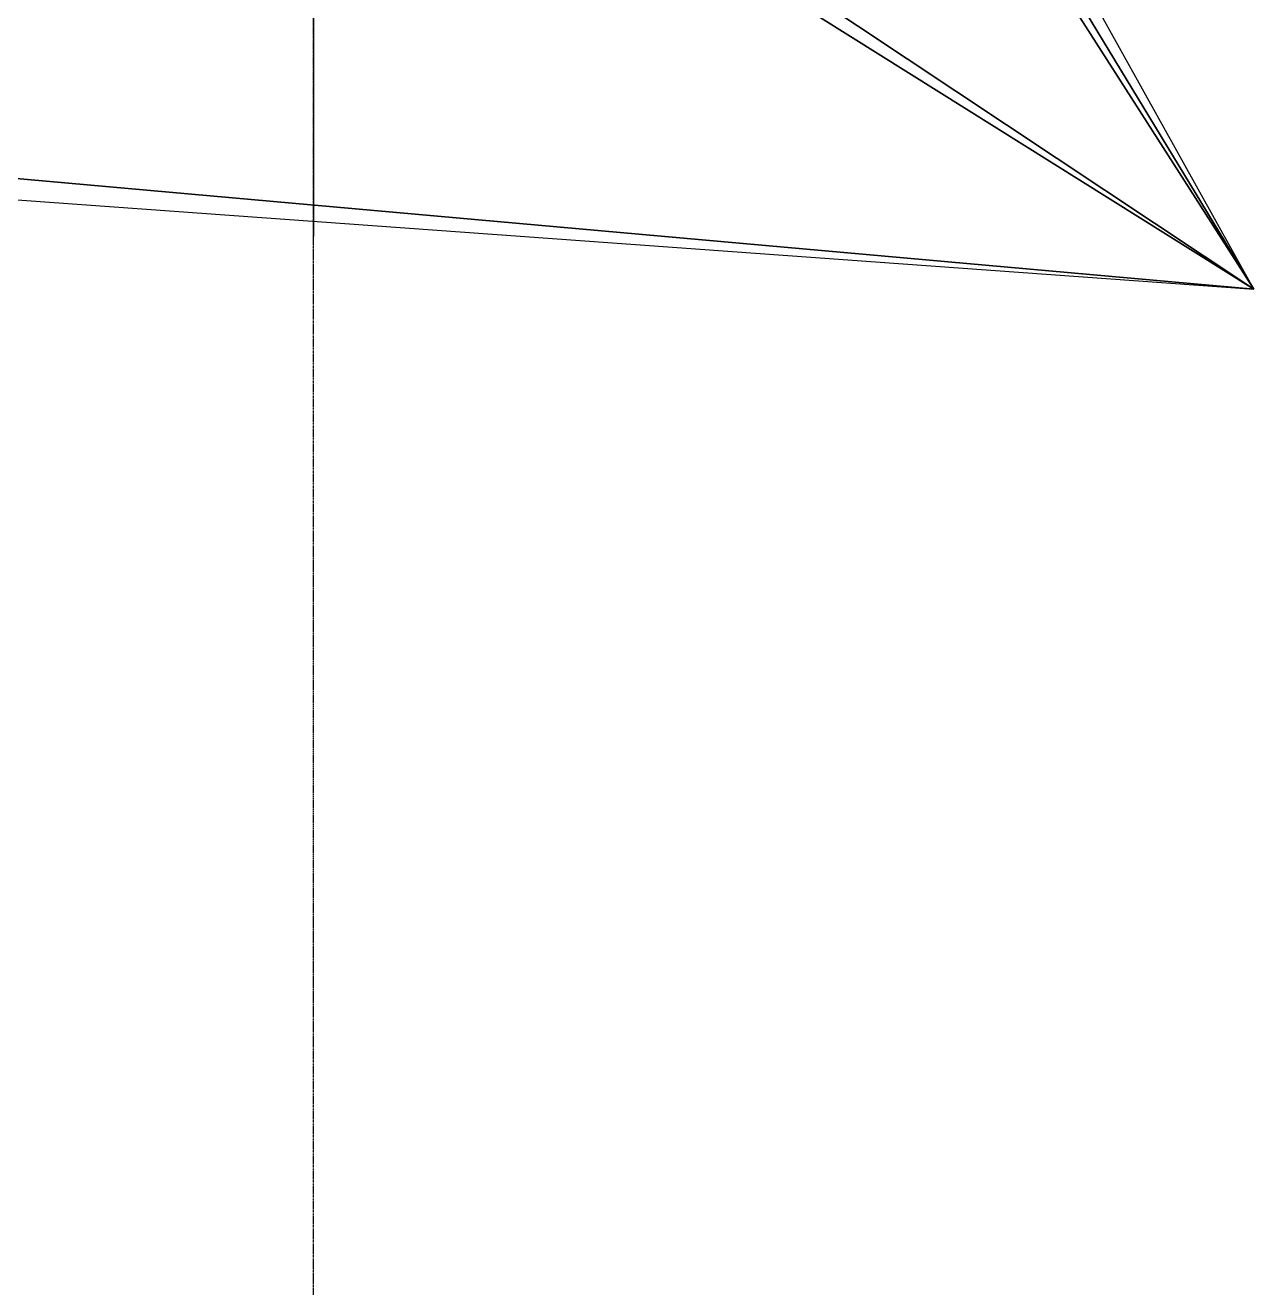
# Model space of a CAD drawing. Header units: millimetres. Extents: x -39236 to 34761, y -46566 to 21446.
# Drawn here: x 21663 to 34761, y -12560 to 904 of the extents above; entities that cross this region are included whole.
import ezdxf

# ---------------------------------------------------------------- set-up
doc = ezdxf.new("R2010")
doc.units = ezdxf.units.MM
doc.linetypes.add('Center', pattern=[40, 10, -5, 20, -5])
doc.layers.add('A-FLOR-LEVL', color=51, linetype='Continuous', lineweight=9)
doc.layers.add('C-TOPO', color=7, linetype='Continuous', lineweight=9)
doc.styles.add('Arial_1', font='arial.ttf', dxfattribs={"height": 200})

# ---------------------------------------------------------------- blocks, each defined once
blk = doc.blocks.new('Niveau - OKFFB-442205-_3D_')
at = {"layer": 'A-FLOR-LEVL'}
for p, q in [((12.6, 4.69), (12.6, 2.58)), ((-1.49, 2.58), (1.49, 2.58)), ((0, 0), (-1.49, 2.58)), ((1.49, 2.58), (0, 0)), ((0, 2.58), (24, 2.58))]:
    blk.add_line(p, q, dxfattribs=at)

msp = doc.modelspace()

# ---------------------------------------------------------------- linework, layer by layer
at = {"layer": 'A-FLOR-LEVL', "linetype": 'Center'}
msp.add_line((24735, -46566, 8830), (24735, 19967, 8830), dxfattribs=at)

# ---------------------------------------------------------------- block references
at = {"layer": 'A-FLOR-LEVL', "extrusion": (-1, 0, 0), "xscale": 99.99999999999993, "yscale": 99.99999999999993, "zscale": 99.99999999999993}
for p in [(-1050, 0, -24735), (-1050, 3000, -24735), (-1050, 5780, -24735)]:
    msp.add_blockref('Niveau - OKFFB-442205-_3D_', p, dxfattribs=at)

# ---------------------------------------------------------------- texts
at = {"layer": 'A-FLOR-LEVL', "extrusion": (-1, 0, 0), "char_height": 200, "attachment_point": 1, "text_direction": (0, -1, 0), "style": 'Arial_1'}
for s, insert, width in [('270.80m ü.NN', (24735, 772, 223), 2228.69), ('273.80m ü.NN', (24735, 772, 3223), 2228.69), ('276.58m ü.NN', (24735, 772, 6003), 2228.69), ('+0.00', (24735, 740, 488), 873.84), ('+3.00', (24735, 740, 3488), 873.84), ('+5.78', (24735, 740, 6268), 873.84), ('N.F. E+0', (24735, -347, 488), 1370.89), ('N.F. E+1', (24735, -347, 3488), 1370.89), ('N.F. E+2', (24735, -347, 6268), 1370.89)]:
    msp.add_mtext(s, dxfattribs=dict(at, insert=insert, width=width))

# ---------------------------------------------------------------- meshes
at = {"layer": 'C-TOPO'}
mesh = msp.add_polyface(dxfattribs=at)
corners = [(2239, 3144, 380), (2635, 412, 380), (34761, -1911, -1460), (24237, 17006, -1120), (21766, 21446, -650), (2239, 20602, 50), (2239, 17006, -260), (5600, 17006, -260), (5649, 17006, -243), (5649, 16881, -259), (5649, 13737, -197), (5649, 5995, -48), (5765, 5995, -48), (5802, 5995, -49), (5802, 3529), (4323, 3369, 158), (2239, 12213, 202), (24120, 17006, -1120), (24200, 16856, -1050), (24251, 16760, -1120), (29883, 6135, -1320), (29031, 6042, -1166), (23673, 5463, -1210), (23098, 5400, -1185), (22251, 5309, -1092), (20820, 5154, -900), (20820, 5995, -900), (15565, 5995, -386), (14690, 5995, -300), (14548, 5995, -297), (14392, 5995, -294), (14392, 6135, -294), (14392, 10752, -241), (14392, 10948, -240), (14402, 10948, -241), (14402, 11633, -238), (14336, 11633, -229), (11963, 11633, -180), (9844, 11633, -180), (9844, 17006, -160), (13989, 17006, -160), (20820, 17006, -160), (21451, 17006, -160), (24059, 17006, -160), (31772, 2763, -1460), (5880, 17006, -160), (5880, 19616, -160), (6040, 19616, -160), (6040, 19776, -160), (11900, 19776, -160), (11900, 19616, -160), (12290, 19616, -160), (12290, 19776, -160), (18780, 19776, -160), (18780, 19616, -160), (19100, 19616, -160), (19100, 19526, -160), (20110, 19526, -160), (20110, 19616, -160), (20430, 19616, -160), (20430, 19772, -160), (23469, 17636, -160), (23786, 17636, -160), (9890, 6135, -200), (9834, 1361, -200), (14691, -117, -300)]
mesh.append_faces([[corners[k] for k in face] for face in [(0, 1, 15), (14, 1, 64), (1, 14, 15), (1, 65, 64), (12, 10, 11), (63, 13, 14), (13, 10, 12), (14, 64, 63), (0, 15, 16), (63, 30, 31), (30, 63, 64), (63, 31, 37), (37, 31, 32), (38, 63, 37), (33, 36, 37), (32, 33, 37), (63, 38, 13), (64, 65, 30), (13, 38, 10), (45, 8, 9), (46, 8, 45), (5, 6, 46), (7, 46, 6), (46, 7, 8), (5, 46, 48), (9, 10, 45), (47, 45, 39), (45, 10, 39), (51, 40, 52), (39, 40, 50), (38, 39, 10), (51, 50, 40), (47, 39, 48), (48, 46, 47), (49, 50, 52), (48, 39, 49), (52, 50, 51), (5, 49, 4), (39, 50, 49), (48, 49, 5), (40, 53, 52), (47, 46, 45), (4, 49, 52), (36, 33, 35), (28, 29, 65), (28, 65, 27), (25, 65, 24), (27, 65, 25), (34, 35, 33), (26, 27, 25), (29, 30, 65), (24, 65, 23), (44, 2, 20), (23, 2, 22), (65, 2, 23), (22, 2, 44), (20, 21, 44), (22, 44, 21), (3, 19, 20), (20, 2, 3), (65, 1, 2), (54, 56, 55), (56, 54, 41), (55, 57, 58), (57, 55, 56), (56, 41, 57), (54, 55, 53), (53, 58, 60), (58, 53, 55), (59, 60, 58), (60, 59, 4), (58, 57, 59), (53, 60, 4), (57, 41, 59), (53, 40, 54), (42, 61, 59), (61, 42, 43), (4, 61, 62), (4, 59, 61), (62, 17, 3), (62, 61, 43), (3, 17, 18), (62, 3, 4), (43, 17, 62), (18, 19, 3), (42, 59, 41), (40, 41, 54), (53, 4, 52)]])

doc.saveas('drawing.dxf')
